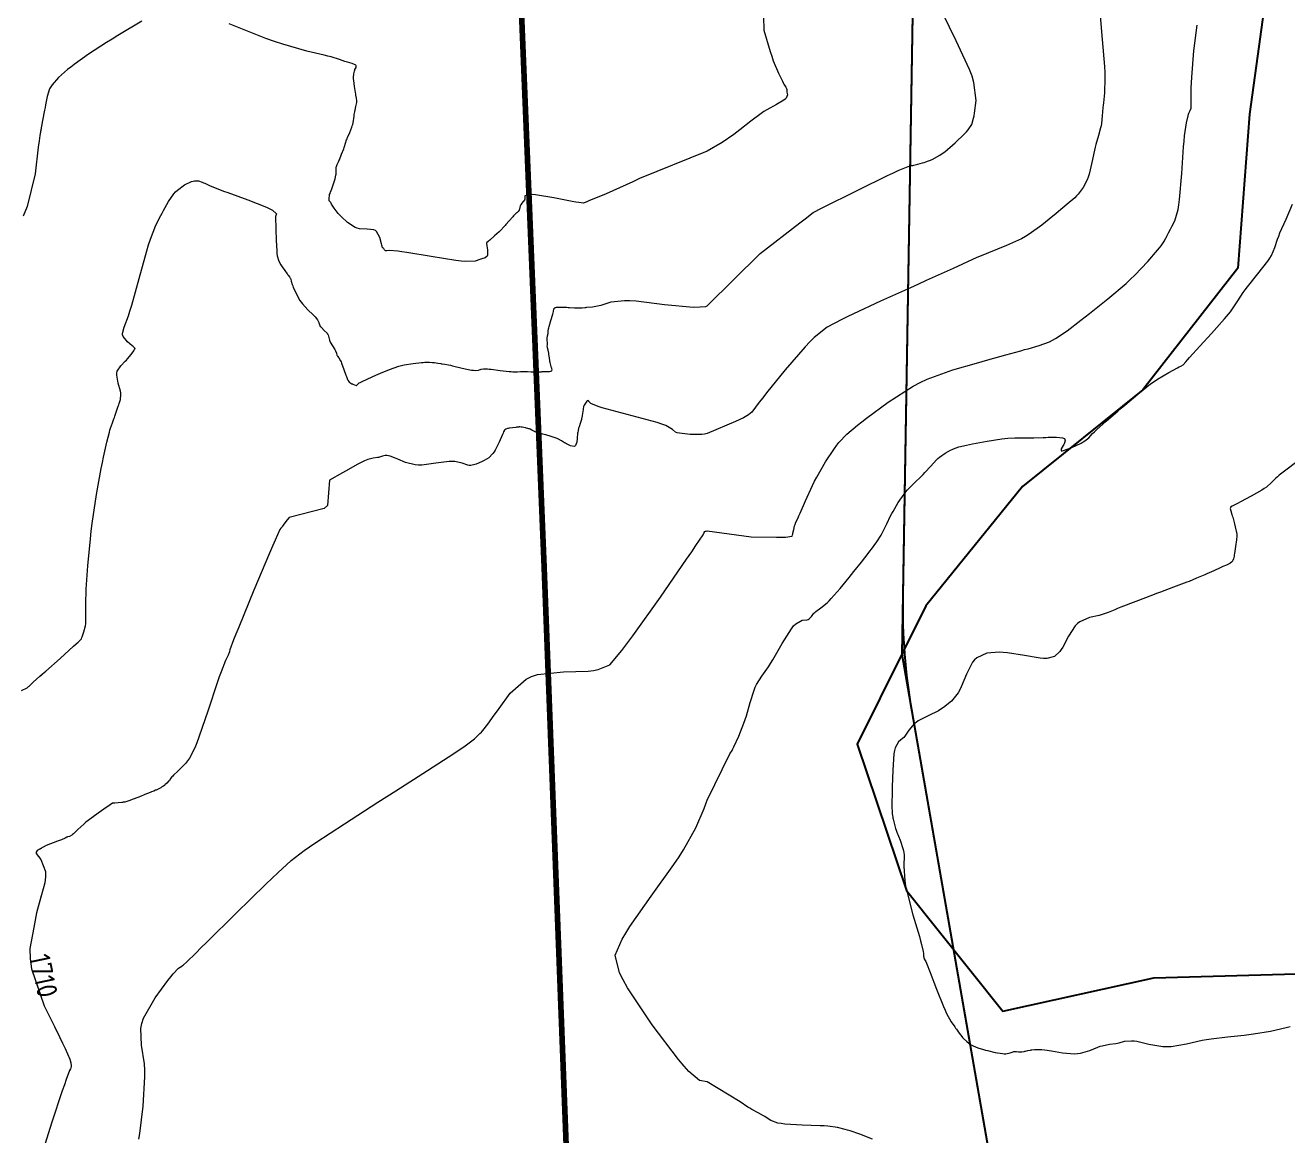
# Model space of a CAD drawing. Header units: millimetres. Extents: x 837477 to 838477, y 1189014 to 1191014.
# Drawn here: x 837872 to 838109, y 1190546.6 to 1190755.2 of the extents above; entities that cross this region are included whole.
import ezdxf

# ---------------------------------------------------------------- set-up
doc = ezdxf.new("R2010")
doc.units = ezdxf.units.MM
doc.header["$LTSCALE"] = 0.3
doc.layers.add('CORREDORVIA', color=94, linetype='Continuous', lineweight=80)
doc.layers.add('COTAS 10', color=252, linetype='Continuous', lineweight=9)
doc.layers.add('LINEA_DE_CEROS', color=61, linetype='Continuous')
doc.layers.add('VIA_Curvas', color=7, linetype='Continuous')
doc.styles.get("Standard").update_dxf_attribs({"font": 'isocp2.shx', "bigfont": '@extfont2.shx'})

msp = doc.modelspace()

# ---------------------------------------------------------------- linework, layer by layer
at = {"layer": 'CORREDORVIA'}
msp.add_lwpolyline([(838157.033, 1190996.193), (838237.174, 1190821.339), (838237.001, 1190602.875), (838240.031, 1190437.198), (838223.537, 1190366.272), (838184.199, 1189898.277), (837734.304, 1190149.151), (837849.078, 1189569.699), (837751.159, 1189231.384), (837593.191, 1189234.399), (837695.481, 1189679.225), (837660.573, 1189835.358), (837597.737, 1190012.464), (837490.666, 1190492.599), (837964.301, 1190234.408), (838010.155, 1190346.41), (837974.613, 1190516.877), (837969.419, 1190653.334), (837963.574, 1190795.982), (837910.676, 1191000.965)], close=True, dxfattribs=at)
at = {"layer": 'COTAS 10'}
for points in [[(838010.521, 1190759.315), (838010.678, 1190754.261), (838011.843, 1190750.293), (838012.141, 1190749.38), (838012.428, 1190748.548), (838013.378, 1190746.215), (838014.124, 1190744.706), (838014.283, 1190744.394), (838014.422, 1190744.128), (838014.753, 1190743.548), (838014.904, 1190743.301), (838014.929, 1190743.244), (838014.948, 1190743.192), (838014.955, 1190743.047), (838014.952, 1190742.842), (838014.963, 1190742.752), (838014.981, 1190742.647), (838015.089, 1190742.151), (838014.857, 1190741.511), (838014.66, 1190741.316), (838014.405, 1190741.112), (838013.001, 1190740.313), (838011.182, 1190739.313), (838010.664, 1190738.984), (838010.14, 1190738.631), (838008.197, 1190737.166), (838006.168, 1190735.575), (838005.59, 1190735.142), (838005.005, 1190734.712), (838002.833, 1190733.191), (838000, 1190731.559), (837987.312, 1190726.438), (837986.022, 1190725.798), (837984.81, 1190725.212), (837981.066, 1190723.559), (837978.437, 1190722.502), (837977.928, 1190722.292), (837977.512, 1190722.119), (837976.8, 1190721.792), (837975.888, 1190721.886), (837975.346, 1190721.978), (837974.68, 1190722.098), (837971.229, 1190722.771), (837967.797, 1190723.356), (837967.142, 1190723.421), (837966.616, 1190723.444), (837965.781, 1190723.176), (837965.767, 1190722.718), (837965.757, 1190722.62), (837965.745, 1190722.536), (837965.681, 1190722.338), (837965.561, 1190722.188), (837965.514, 1190722.133), (837965.461, 1190722.073), (837965.219, 1190721.808), (837964.987, 1190721.496), (837964.94, 1190721.407), (837964.901, 1190721.315), (837964.823, 1190720.972), (837964.759, 1190720.646), (837964.729, 1190720.565), (837964.693, 1190720.488), (837964.517, 1190720.246), (837964.314, 1190720.047), (837964.262, 1190719.997), (837964.211, 1190719.949), (837964.041, 1190719.796), (837963.759, 1190719.512), (837963.637, 1190719.381), (837963.497, 1190719.228), (837962.835, 1190718.489), (837962.183, 1190717.756), (837962.048, 1190717.607), (837961.934, 1190717.481), (837961.689, 1190717.221), (837961.594, 1190717.118), (837961.574, 1190717.091), (837961.557, 1190717.065), (837961.52, 1190716.976), (837961.288, 1190716.717), (837961.148, 1190716.584), (837960.976, 1190716.423), (837960.083, 1190715.621), (837959.187, 1190714.835), (837959.013, 1190714.685), (837958.872, 1190714.564), (837958.63, 1190714.37), (837958.602, 1190714.358), (837958.595, 1190714.352), (837958.588, 1190714.344), (837958.567, 1190714.304), (837958.584, 1190714.074), (837958.601, 1190713.945), (837958.624, 1190713.789), (837958.75, 1190712.992), (837958.781, 1190712.172), (837958.744, 1190712.002), (837958.686, 1190711.856), (837958.313, 1190711.533), (837957.723, 1190711.337), (837957.529, 1190711.272), (837957.323, 1190711.201), (837956.466, 1190710.904), (837954.624, 1190710.833), (837953.795, 1190710.905), (837952.829, 1190711.017), (837948.189, 1190711.753), (837943.615, 1190712.532), (837942.689, 1190712.671), (837941.912, 1190712.778), (837940.338, 1190712.886), (837939.828, 1190712.839), (837939.722, 1190712.847), (837939.63, 1190712.864), (837939.426, 1190713.003), (837939.328, 1190713.171), (837939.304, 1190713.206), (837939.282, 1190713.237), (837939.211, 1190713.308), (837939.151, 1190713.348), (837939.119, 1190713.37), (837939.064, 1190713.41), (837938.949, 1190713.728), (837938.895, 1190713.914), (837938.832, 1190714.142), (837938.527, 1190715.323), (837937.942, 1190716.454), (837937.703, 1190716.652), (837937.431, 1190716.799), (837936.167, 1190716.911), (837934.702, 1190716.969), (837934.302, 1190717.082), (837933.905, 1190717.236), (837932.491, 1190718.144), (837931.254, 1190719.278), (837930.967, 1190719.575), (837930.705, 1190719.866), (837929.96, 1190720.855), (837929.481, 1190721.62), (837929.386, 1190721.768), (837929.307, 1190721.889), (837929.157, 1190722.099), (837929.113, 1190722.132), (837929.101, 1190722.143), (837929.088, 1190722.153), (837929.045, 1190722.197), (837929.018, 1190722.318), (837929.016, 1190722.379), (837929.017, 1190722.45), (837929.039, 1190722.805), (837929.075, 1190723.161), (837929.083, 1190723.233), (837929.091, 1190723.295), (837929.116, 1190723.421), (837929.186, 1190723.612), (837929.224, 1190723.714), (837929.269, 1190723.838), (837929.495, 1190724.461), (837929.759, 1190725.217), (837929.828, 1190725.425), (837929.895, 1190725.631), (837930.12, 1190726.37), (837930.284, 1190727.06), (837930.312, 1190727.235), (837930.333, 1190727.403), (837930.346, 1190727.956), (837930.351, 1190728.43), (837930.367, 1190728.55), (837930.39, 1190728.664), (837930.525, 1190729.034), (837930.759, 1190729.534), (837930.844, 1190729.73), (837930.938, 1190729.952), (837931.349, 1190730.961), (837931.749, 1190731.998), (837931.836, 1190732.236), (837931.912, 1190732.454), (837932.102, 1190733.067), (837932.295, 1190733.666), (837932.374, 1190733.875), (837932.463, 1190734.103), (837932.876, 1190735.085), (837933.281, 1190736.084), (837933.365, 1190736.323), (837933.437, 1190736.546), (837933.598, 1190737.219), (837933.67, 1190737.751), (837933.687, 1190737.886), (837933.702, 1190738.015), (837933.746, 1190738.439), (837933.814, 1190738.909), (837933.845, 1190739.068), (837933.881, 1190739.239), (837934.052, 1190739.962), (837934.197, 1190740.687), (837934.216, 1190740.86), (837934.225, 1190741.02), (837934.182, 1190741.498), (837934.057, 1190742.076), (837934.015, 1190742.299), (837933.969, 1190742.55), (837933.778, 1190743.683), (837933.629, 1190744.849), (837933.611, 1190745.12), (837933.602, 1190745.368), (837933.65, 1190746.079), (837933.783, 1190746.604), (837933.826, 1190746.735), (837933.873, 1190746.861), (837934.066, 1190747.264), (837934.082, 1190747.598), (837934.017, 1190747.68), (837933.921, 1190747.758), (837933.325, 1190748.001), (837932.484, 1190748.248), (837932.234, 1190748.329), (837931.977, 1190748.415), (837930.986, 1190748.769), (837929.41, 1190749.245), (837928.784, 1190749.409), (837928.075, 1190749.586), (837924.83, 1190750.338), (837920.294, 1190751.633), (837918.772, 1190752.152), (837917.135, 1190752.741), (837910.259, 1190755.447)], [(837871.242, 1190630.286), (837872.286, 1190630.749), (837872.554, 1190630.988), (837872.672, 1190631.096), (837872.808, 1190631.221), (837873.457, 1190631.821), (837874.697, 1190632.944), (837875.206, 1190633.398), (837875.787, 1190633.915), (837878.484, 1190636.301), (837881.027, 1190638.565), (837881.511, 1190639.004), (837881.9, 1190639.363), (837882.507, 1190639.982), (837882.57, 1190640.235), (837882.615, 1190640.361), (837882.672, 1190640.513), (837882.978, 1190641.267), (837883.268, 1190642.379), (837883.315, 1190642.756), (837883.348, 1190643.164), (837883.348, 1190644.885), (837883.345, 1190647.399), (837883.376, 1190648.305), (837883.421, 1190649.303), (837883.7, 1190653.667), (837884.179, 1190658.742), (837884.351, 1190660.188), (837884.54, 1190661.652), (837885.361, 1190667.085), (837886.218, 1190671.967), (837886.428, 1190673.082), (837886.627, 1190674.096), (837887.25, 1190676.902), (837887.746, 1190678.762), (837887.865, 1190679.178), (837887.976, 1190679.552), (837888.312, 1190680.543), (837888.607, 1190681.31), (837888.692, 1190681.542), (837888.779, 1190681.783), (837889.104, 1190682.723), (837889.419, 1190683.666), (837889.499, 1190683.908), (837889.576, 1190684.142), (837889.828, 1190684.918), (837889.906, 1190685.829), (837889.872, 1190686.148), (837889.815, 1190686.495), (837889.408, 1190687.989), (837889.139, 1190689.51), (837889.167, 1190689.874), (837889.24, 1190690.215), (837889.877, 1190691.239), (837890.744, 1190692.093), (837890.961, 1190692.326), (837891.169, 1190692.558), (837891.84, 1190693.382), (837892.327, 1190694.05), (837892.419, 1190694.183), (837892.493, 1190694.294), (837892.604, 1190694.508), (837892.371, 1190694.743), (837892.228, 1190694.867), (837892.051, 1190695.016), (837891.127, 1190695.768), (837890.333, 1190696.741), (837890.238, 1190697.03), (837890.196, 1190697.327), (837890.497, 1190698.47), (837891.327, 1190700.608), (837891.62, 1190701.532), (837891.94, 1190702.6), (837893.322, 1190707.657), (837894.759, 1190712.838), (837895.113, 1190713.985), (837895.448, 1190715.007), (837896.502, 1190717.657), (837897.428, 1190719.452), (837897.683, 1190719.935), (837897.936, 1190720.412), (837898.846, 1190722.082), (837899.859, 1190723.554), (837900.178, 1190723.906), (837900.514, 1190724.233), (837901.868, 1190725.211), (837903.162, 1190725.829), (837903.46, 1190725.929), (837903.733, 1190725.998), (837904.501, 1190725.989), (837905.201, 1190725.72), (837905.43, 1190725.624), (837905.675, 1190725.519), (837906.688, 1190725.062), (837908.445, 1190724.34), (837909.159, 1190724.067), (837909.971, 1190723.763), (837913.726, 1190722.403), (837917.228, 1190721.047), (837917.881, 1190720.746), (837918.396, 1190720.477), (837919.111, 1190719.775), (837918.974, 1190719.281), (837918.952, 1190719.144), (837918.936, 1190719.006), (837918.935, 1190718.509), (837918.98, 1190717.64), (837918.993, 1190717.268), (837919.007, 1190716.84), (837919.057, 1190714.818), (837919.169, 1190712.76), (837919.221, 1190712.308), (837919.282, 1190711.907), (837919.579, 1190710.885), (837919.964, 1190710.195), (837920.082, 1190710.003), (837920.203, 1190709.811), (837920.681, 1190709.115), (837921.125, 1190708.514), (837921.226, 1190708.381), (837921.317, 1190708.263), (837921.564, 1190707.96), (837921.727, 1190707.707), (837921.764, 1190707.621), (837921.799, 1190707.527), (837921.895, 1190707.132), (837922.08, 1190706.511), (837922.17, 1190706.275), (837922.277, 1190706.012), (837922.801, 1190704.833), (837923.532, 1190703.534), (837923.768, 1190703.196), (837924.019, 1190702.867), (837925.049, 1190701.754), (837926.003, 1190700.827), (837926.206, 1190700.615), (837926.383, 1190700.422), (837926.804, 1190699.886), (837927.013, 1190699.499), (837927.058, 1190699.401), (837927.096, 1190699.305), (837927.185, 1190698.991), (837927.355, 1190698.647), (837927.445, 1190698.532), (837927.553, 1190698.409), (837928.098, 1190697.897), (837928.637, 1190697.349), (837928.741, 1190697.205), (837928.826, 1190697.063), (837928.971, 1190696.576), (837929.085, 1190696.05), (837929.151, 1190695.885), (837929.231, 1190695.71), (837929.642, 1190695.007), (837930.063, 1190694.328), (837930.149, 1190694.169), (837930.222, 1190694.022), (837930.377, 1190693.595), (837930.489, 1190693.253), (837930.535, 1190693.159), (837930.587, 1190693.066), (837930.831, 1190692.733), (837931.152, 1190692.2), (837931.253, 1190691.981), (837931.359, 1190691.732), (837931.788, 1190690.571), (837932.173, 1190689.452), (837932.253, 1190689.228), (837932.321, 1190689.042), (837932.467, 1190688.679), (837932.542, 1190688.554), (837932.565, 1190688.518), (837932.588, 1190688.481), (837932.679, 1190688.34), (837932.798, 1190688.199), (837932.839, 1190688.162), (837932.882, 1190688.126), (837933.069, 1190688.003), (837933.307, 1190687.878), (837933.383, 1190687.841), (837933.465, 1190687.803), (837933.796, 1190687.656), (837934.097, 1190687.572), (837934.16, 1190687.573), (837934.213, 1190687.586), (837934.329, 1190687.72), (837934.662, 1190688.012), (837934.851, 1190688.123), (837935.083, 1190688.249), (837936.272, 1190688.812), (837937.792, 1190689.474), (837938.232, 1190689.661), (837938.681, 1190689.85), (837940.37, 1190690.545), (837942.113, 1190691.152), (837942.595, 1190691.284), (837943.077, 1190691.402), (837944.815, 1190691.697), (837946.335, 1190691.851), (837946.679, 1190691.88), (837946.989, 1190691.901), (837947.834, 1190691.928), (837948.458, 1190691.893), (837948.63, 1190691.876), (837948.802, 1190691.856), (837949.418, 1190691.759), (837949.991, 1190691.655), (837950.135, 1190691.631), (837950.272, 1190691.608), (837950.718, 1190691.543), (837951.463, 1190691.401), (837951.79, 1190691.33), (837952.17, 1190691.245), (837953.976, 1190690.827), (837955.754, 1190690.452), (837956.116, 1190690.395), (837956.421, 1190690.359), (837957.049, 1190690.397), (837957.352, 1190690.544), (837957.452, 1190690.576), (837957.559, 1190690.605), (837958.003, 1190690.676), (837958.776, 1190690.659), (837959.091, 1190690.632), (837959.45, 1190690.596), (837961.11, 1190690.383), (837962.799, 1190690.174), (837963.176, 1190690.141), (837963.513, 1190690.117), (837964.403, 1190690.117), (837964.945, 1190690.171), (837965.063, 1190690.181), (837965.167, 1190690.189), (837965.426, 1190690.198), (837965.662, 1190690.192), (837965.788, 1190690.188), (837966.036, 1190690.176), (837966.151, 1190690.17), (837966.286, 1190690.163), (837966.941, 1190690.124), (837967.637, 1190690.093), (837967.797, 1190690.09), (837967.943, 1190690.089), (837968.353, 1190690.107), (837968.741, 1190690.134), (837968.872, 1190690.139), (837969.014, 1190690.143), (837969.616, 1190690.148), (837970.184, 1190690.155), (837970.306, 1190690.161), (837970.412, 1190690.168), (837970.666, 1190690.206), (837970.79, 1190690.275), (837970.815, 1190690.302), (837970.835, 1190690.332), (837970.874, 1190690.466), (837970.847, 1190690.693), (837970.827, 1190690.782), (837970.801, 1190690.882), (837970.66, 1190691.335), (837970.508, 1190691.875), (837970.474, 1190692.029), (837970.445, 1190692.185), (837970.37, 1190692.767), (837970.302, 1190693.343), (837970.277, 1190693.496), (837970.249, 1190693.646), (837970.123, 1190694.163), (837970.015, 1190694.628), (837969.999, 1190694.745), (837969.988, 1190694.856), (837969.995, 1190695.218), (837970.022, 1190695.53), (837970.023, 1190695.61), (837970.021, 1190695.688), (837969.99, 1190695.947), (837969.97, 1190696.241), (837969.975, 1190696.34), (837969.984, 1190696.448), (837970.053, 1190696.901), (837970.127, 1190697.339), (837970.139, 1190697.437), (837970.148, 1190697.525), (837970.149, 1190697.758), (837970.215, 1190698.167), (837970.265, 1190698.366), (837970.328, 1190698.602), (837970.671, 1190699.762), (837971.02, 1190700.949), (837971.087, 1190701.201), (837971.141, 1190701.42), (837971.232, 1190701.936), (837971.446, 1190702.17), (837971.579, 1190702.212), (837971.743, 1190702.243), (837972.599, 1190702.273), (837973.625, 1190702.233), (837973.896, 1190702.22), (837974.161, 1190702.207), (837975.072, 1190702.155), (837975.829, 1190702.117), (837975.997, 1190702.113), (837976.148, 1190702.112), (837976.544, 1190702.13), (837977.007, 1190702.183), (837977.199, 1190702.204), (837977.42, 1190702.227), (837978.451, 1190702.334), (837979.734, 1190702.55), (837980.113, 1190702.642), (837980.504, 1190702.749), (837982.003, 1190703.249), (837984.491, 1190703.534), (837985.505, 1190703.503), (837986.659, 1190703.426), (837992.003, 1190702.752), (837997.453, 1190702.26), (837998.674, 1190702.297), (837999.77, 1190702.409), (838000, 1190702.49), (838009.951, 1190712.336), (838017.423, 1190718.091), (838018.389, 1190718.835), (838019.937, 1190720.029), (838019.961, 1190720.048), (838019.967, 1190720.052), (838019.972, 1190720.056), (838019.986, 1190720.064), (838019.997, 1190720.07), (838020.002, 1190720.075), (838020.012, 1190720.084), (838020.025, 1190720.097), (838020.028, 1190720.099), (838020.042, 1190720.108), (838021.34, 1190720.754), (838028.454, 1190724.291), (838033.876, 1190726.951), (838034.97, 1190727.473), (838035.887, 1190727.902), (838037.73, 1190728.676), (838038.436, 1190728.844), (838038.637, 1190728.891), (838038.841, 1190728.939), (838039.595, 1190729.112), (838040.471, 1190729.353), (838040.75, 1190729.443), (838041.046, 1190729.544), (838042.248, 1190729.991), (838043.709, 1190730.779), (838044.167, 1190731.094), (838044.649, 1190731.451), (838046.583, 1190733.09), (838048.331, 1190734.783), (838048.695, 1190735.174), (838049.007, 1190735.532), (838049.701, 1190736.545), (838050.04, 1190737.721), (838050.128, 1190738.182), (838050.213, 1190738.702), (838050.503, 1190741.068), (838050.099, 1190744.462), (838049.748, 1190745.629), (838049.293, 1190746.895), (838046.783, 1190752.29), (838044.255, 1190757.389)], [(838073.746, 1190757.709), (838074.187, 1190752.532), (838074.61, 1190747.441), (838074.669, 1190746.298), (838074.703, 1190745.272), (838074.618, 1190742.532), (838074.404, 1190740.655), (838074.357, 1190740.173), (838074.315, 1190739.707), (838074.208, 1190738.159), (838074.051, 1190736.717), (838073.978, 1190736.318), (838073.892, 1190735.919), (838073.475, 1190734.479), (838072.981, 1190732.832), (838072.847, 1190732.303), (838072.715, 1190731.743), (838072.246, 1190729.453), (838071.717, 1190727.207), (838071.546, 1190726.674), (838071.365, 1190726.179), (838070.622, 1190724.711), (838069.671, 1190723.489), (838069.358, 1190723.15), (838069.024, 1190722.81), (838067.64, 1190721.578), (838065.978, 1190720.224), (838065.469, 1190719.807), (838064.939, 1190719.372), (838062.847, 1190717.649), (838060.47, 1190715.945), (838059.759, 1190715.521), (838059.026, 1190715.118), (838056.19, 1190713.839), (838052.841, 1190712.485), (838051.784, 1190712.036), (838050.672, 1190711.554), (838046.19, 1190709.546), (838041.149, 1190707.248), (838039.685, 1190706.583), (838038.191, 1190705.905), (838032.55, 1190703.357), (838027.467, 1190701.014), (838026.326, 1190700.467), (838025.299, 1190699.964), (838022.55, 1190698.512), (838020.127, 1190696.572), (838019.306, 1190695.76), (838018.419, 1190694.83), (838014.673, 1190690.483), (838011.169, 1190686.148), (838010.434, 1190685.227), (838009.802, 1190684.426), (838008.371, 1190682.54), (838007.766, 1190682.021), (838006.84, 1190681.442), (838005.334, 1190680.805), (838000, 1190678.518), (837999.983, 1190678.511), (837999.522, 1190678.419), (837999.017, 1190678.354), (837996.817, 1190678.344), (837994.788, 1190678.588), (837994.39, 1190678.683), (837994.063, 1190678.79), (837993.473, 1190679.277), (837992.238, 1190680.019), (837991.504, 1190680.286), (837990.601, 1190680.581), (837985.921, 1190681.868), (837981.206, 1190683.112), (837980.279, 1190683.379), (837979.517, 1190683.612), (837978.135, 1190684.174), (837977.869, 1190684.464), (837977.811, 1190684.525), (837977.759, 1190684.578), (837977.63, 1190684.702), (837977.504, 1190684.675), (837977.454, 1190684.634), (837977.399, 1190684.578), (837977.146, 1190684.252), (837976.899, 1190683.819), (837976.847, 1190683.695), (837976.802, 1190683.569), (837976.699, 1190683.101), (837976.638, 1190682.615), (837976.6, 1190682.341), (837976.525, 1190681.836), (837976.417, 1190681.303), (837976.378, 1190681.147), (837976.334, 1190680.987), (837976.139, 1190680.381), (837975.946, 1190679.8), (837975.903, 1190679.656), (837975.864, 1190679.52), (837975.762, 1190679.092), (837975.701, 1190678.738), (837975.688, 1190678.649), (837975.678, 1190678.564), (837975.654, 1190678.288), (837975.626, 1190677.919), (837975.612, 1190677.774), (837975.595, 1190677.611), (837975.514, 1190676.87), (837975.275, 1190676.249), (837975.16, 1190676.162), (837975.022, 1190676.111), (837974.346, 1190676.235), (837973.594, 1190676.595), (837973.408, 1190676.693), (837973.233, 1190676.791), (837972.68, 1190677.14), (837972.077, 1190677.48), (837971.87, 1190677.572), (837971.646, 1190677.663), (837970.69, 1190677.983), (837969.683, 1190678.276), (837969.426, 1190678.349), (837969.178, 1190678.419), (837968.364, 1190678.644), (837967.714, 1190678.845), (837967.57, 1190678.9), (837967.443, 1190678.954), (837967.113, 1190679.147), (837966.788, 1190679.329), (837966.663, 1190679.376), (837966.524, 1190679.422), (837965.893, 1190679.575), (837965.283, 1190679.691), (837965.157, 1190679.713), (837965.048, 1190679.73), (837964.809, 1190679.755), (837964.705, 1190679.75), (837964.682, 1190679.748), (837964.661, 1190679.745), (837964.606, 1190679.734), (837964.567, 1190679.724), (837964.555, 1190679.723), (837964.544, 1190679.721), (837964.503, 1190679.719), (837964.319, 1190679.703), (837964.218, 1190679.693), (837964.095, 1190679.68), (837963.471, 1190679.614), (837962.811, 1190679.523), (837962.665, 1190679.495), (837962.536, 1190679.465), (837962.206, 1190679.345), (837962.027, 1190679.241), (837961.994, 1190679.22), (837961.967, 1190679.203), (837961.928, 1190679.174), (837961.785, 1190678.825), (837961.692, 1190678.607), (837961.577, 1190678.336), (837960.968, 1190676.92), (837960.203, 1190675.398), (837959.989, 1190675.06), (837959.774, 1190674.76), (837958.989, 1190673.977), (837958.149, 1190673.457), (837957.9, 1190673.321), (837957.643, 1190673.19), (837956.655, 1190672.745), (837955.621, 1190672.519), (837955.335, 1190672.525), (837955.049, 1190672.56), (837954.017, 1190672.934), (837952.626, 1190673.278), (837952.113, 1190673.295), (837951.544, 1190673.276), (837949.031, 1190672.925), (837946.409, 1190672.602), (837945.771, 1190672.603), (837945.173, 1190672.642), (837943.331, 1190673.107), (837941.927, 1190673.723), (837941.605, 1190673.857), (837941.311, 1190673.975), (837940.489, 1190674.27), (837939.88, 1190674.386), (837939.72, 1190674.39), (837939.564, 1190674.384), (837939.033, 1190674.261), (837938.456, 1190674.08), (837938.271, 1190674.036), (837938.074, 1190673.996), (837937.272, 1190673.874), (837936.286, 1190673.635), (837935.974, 1190673.521), (837935.644, 1190673.385), (837934.311, 1190672.724), (837932.635, 1190671.783), (837932.089, 1190671.472), (837931.508, 1190671.139), (837929.113, 1190669.754), (837928.692, 1190664.985), (837928.054, 1190664.428), (837921.484, 1190662.745), (837921.154, 1190662.343), (837920.882, 1190662.006), (837920.378, 1190661.322), (837920.263, 1190661.106), (837920.237, 1190661.063), (837920.213, 1190661.028), (837920.147, 1190660.963), (837920.057, 1190660.877), (837920.017, 1190660.829), (837919.972, 1190660.77), (837919.758, 1190660.47), (837918.86, 1190658.502), (837918.383, 1190657.392), (837917.808, 1190656.036), (837914.907, 1190649.097), (837912.052, 1190642.181), (837911.505, 1190640.84), (837911.063, 1190639.748), (837910.35, 1190637.875), (837910.33, 1190637.667), (837910.326, 1190637.624), (837910.322, 1190637.587), (837910.316, 1190637.505), (837910.202, 1190637.236), (837910.13, 1190637.081), (837910.041, 1190636.892), (837909.575, 1190635.916), (837908.721, 1190633.752), (837908.386, 1190632.813), (837908.01, 1190631.727), (837906.297, 1190626.578), (837904.556, 1190621.474), (837904.16, 1190620.416), (837903.803, 1190619.511), (837902.827, 1190617.529), (837902.045, 1190616.565), (837901.81, 1190616.303), (837901.567, 1190616.044), (837900.621, 1190615.125), (837899.801, 1190614.357), (837899.637, 1190614.193), (837899.5, 1190614.049), (837899.233, 1190613.704), (837899.075, 1190613.452), (837899.007, 1190613.367), (837898.928, 1190613.276), (837898.556, 1190612.889), (837898.168, 1190612.523), (837898.079, 1190612.445), (837897.999, 1190612.377), (837897.775, 1190612.212), (837897.559, 1190612.091), (837897.483, 1190612.049), (837897.4, 1190612.004), (837897.042, 1190611.813), (837896.648, 1190611.616), (837896.542, 1190611.567), (837896.438, 1190611.521), (837896.073, 1190611.375), (837895.676, 1190611.227), (837895.551, 1190611.179), (837895.42, 1190611.128), (837894.893, 1190610.92), (837894.384, 1190610.714), (837894.265, 1190610.665), (837894.155, 1190610.619), (837893.837, 1190610.481), (837893.435, 1190610.313), (837893.272, 1190610.247), (837893.088, 1190610.174), (837892.236, 1190609.84), (837891.391, 1190609.523), (837891.21, 1190609.46), (837891.053, 1190609.407), (837890.679, 1190609.304), (837890.348, 1190609.263), (837890.218, 1190609.25), (837890.071, 1190609.235), (837889.402, 1190609.174), (837888.776, 1190609.12), (837888.657, 1190609.11), (837888.56, 1190609.102), (837888.403, 1190609.088), (837888.388, 1190609.088), (837888.383, 1190609.087), (837888.357, 1190609.086), (837887.922, 1190608.798), (837887.658, 1190608.617), (837887.332, 1190608.392), (837885.64, 1190607.212), (837883.777, 1190605.847), (837883.344, 1190605.505), (837882.946, 1190605.178), (837881.811, 1190604.13), (837881.02, 1190603.358), (837880.84, 1190603.205), (837880.677, 1190603.079), (837880.231, 1190602.847), (837879.909, 1190602.767), (837879.825, 1190602.736), (837879.743, 1190602.703), (837879.463, 1190602.552), (837878.754, 1190602.235), (837878.402, 1190602.096), (837877.982, 1190601.934), (837875.9, 1190601.166), (837874.206, 1190600.205)], [(837893.831, 1190755.979), (837889.359, 1190753.287), (837888.247, 1190752.598), (837887.19, 1190751.933), (837883.831, 1190749.738), (837881.139, 1190747.832), (837880.503, 1190747.351), (837879.914, 1190746.889), (837878.182, 1190745.387), (837876.989, 1190744.006), (837876.74, 1190743.62), (837876.527, 1190743.232), (837876.051, 1190741.818), (837875.769, 1190740.26), (837875.677, 1190739.782), (837875.579, 1190739.282), (837875.178, 1190737.309), (837874.699, 1190734.493)], [(837893.262, 1190545.972), (837893.456, 1190547.071), (837894.112, 1190552.227), (837894.438, 1190557.686), (837894.424, 1190558.976), (837894.365, 1190560.169), (837893.775, 1190563.677), (837893.628, 1190566.783), (837893.848, 1190567.724), (837894.181, 1190568.7), (837896.323, 1190572.513), (837898.753, 1190575.827), (837899.267, 1190576.488), (837899.712, 1190577.037), (837900.745, 1190578.092), (837901.331, 1190578.47), (837901.495, 1190578.592), (837901.659, 1190578.722), (837902.256, 1190579.255), (837904.04, 1190581.005), (837904.953, 1190581.902), (837906.047, 1190582.978), (837911.511, 1190588.354), (837917.148, 1190593.869), (837918.351, 1190595.032), (837919.398, 1190596.037), (837921.891, 1190598.354), (837924.325, 1190600.194), (837925.336, 1190600.897), (837926.494, 1190601.685), (837931.891, 1190605.235), (837938.147, 1190609.262), (837939.845, 1190610.352), (837941.53, 1190611.431), (837947.491, 1190615.235), (837952.414, 1190618.415), (837953.444, 1190619.101), (837954.329, 1190619.703), (837956.32, 1190621.17), (837957.343, 1190622.155), (837957.617, 1190622.452), (837957.887, 1190622.76), (837958.83, 1190623.957), (837960.03, 1190625.618), (837960.463, 1190626.217), (837960.94, 1190626.877), (837963.024, 1190629.763), (837965.998, 1190632.374), (837967.036, 1190632.861), (837968.167, 1190633.245), (837973.024, 1190633.777), (837977.68, 1190633.894), (837978.684, 1190634.017), (837979.564, 1190634.178), (837981.713, 1190635.088), (837983.986, 1190637.743), (837984.945, 1190639.006), (837986.047, 1190640.498), (837991.215, 1190647.789), (837996.157, 1190654.93), (837997.115, 1190656.325), (837997.896, 1190657.469), (837999.234, 1190659.502), (837999.396, 1190659.831), (837999.434, 1190659.901), (837999.469, 1190659.961), (837999.573, 1190660.1), (837999.667, 1190660.162), (837999.695, 1190660.173), (837999.725, 1190660.181), (837999.842, 1190660.19), (837999.993, 1190660.221), (838000, 1190660.224), (838008.268, 1190659.132), (838013.047, 1190659.07), (838013.967, 1190659.074), (838014.713, 1190659.088), (838015.95, 1190659.216), (838016.057, 1190659.523), (838016.09, 1190659.65), (838016.124, 1190659.794), (838016.26, 1190660.467), (838016.413, 1190661.162), (838016.458, 1190661.32), (838016.504, 1190661.464), (838016.682, 1190661.862), (838017.067, 1190662.666), (838017.244, 1190663.066), (838017.452, 1190663.543), (838018.459, 1190665.906), (838019.77, 1190668.767), (838020.17, 1190669.558), (838020.586, 1190670.348), (838022.22, 1190673.196), (838023.891, 1190675.726), (838024.33, 1190676.316), (838024.758, 1190676.858), (838026.216, 1190678.413), (838028.254, 1190680.087), (838029.048, 1190680.702), (838029.941, 1190681.384), (838033.995, 1190684.395), (838038.714, 1190687.426), (838040.026, 1190688.12), (838041.341, 1190688.751), (838046.11, 1190690.505), (838050.554, 1190691.751), (838051.665, 1190692.062), (838052.723, 1190692.357), (838056.11, 1190693.302), (838058.919, 1190694.082), (838059.613, 1190694.274), (838060.271, 1190694.456), (838062.343, 1190695.026), (838064.266, 1190695.762), (838064.829, 1190696.049), (838065.407, 1190696.371), (838067.604, 1190697.834), (838070.168, 1190699.784), (838070.977, 1190700.414), (838071.828, 1190701.083), (838075.261, 1190703.822), (838078.671, 1190706.718), (838079.509, 1190707.485), (838080.301, 1190708.238), (838082.777, 1190710.833), (838084.578, 1190712.949), (838084.944, 1190713.4), (838085.252, 1190713.791), (838085.888, 1190714.717), (838086.161, 1190715.273), (838086.24, 1190715.431), (838086.322, 1190715.59), (838086.629, 1190716.183), (838087.011, 1190716.902), (838087.139, 1190717.142), (838087.277, 1190717.4), (838087.856, 1190718.477), (838088.441, 1190720.568), (838088.582, 1190721.465), (838088.715, 1190722.499), (838089.121, 1190727.381), (838089.467, 1190732.351), (838089.561, 1190733.441), (838089.655, 1190734.407), (838089.991, 1190736.859), (838090.304, 1190738.215), (838090.384, 1190738.489), (838090.461, 1190738.719), (838090.712, 1190739.184), (838090.88, 1190739.601), (838090.904, 1190739.801), (838090.919, 1190740.037), (838090.889, 1190741.196), (838090.91, 1190743.458), (838090.956, 1190744.39), (838091.02, 1190745.455), (838091.395, 1190750.404), (838092, 1190755.246)], [(837874.923, 1190735.813), (837874.699, 1190734.493), (837874.552, 1190733.463), (837874.399, 1190732.324), (837873.797, 1190727.309), (837872.294, 1190721.181), (837871.574, 1190719.342)], [(838031.043, 1190546.03), (838028.666, 1190546.915), (838026.851, 1190547.565), (838026.389, 1190547.712), (838025.945, 1190547.845), (838024.49, 1190548.204), (838022.657, 1190548.433), (838021.974, 1190548.484), (838021.216, 1190548.53), (838017.846, 1190548.647), (838014.588, 1190548.829), (838013.9, 1190548.915), (838013.306, 1190549.016), (838011.934, 1190549.509), (838011.104, 1190550.089), (838010.851, 1190550.244), (838010.589, 1190550.398), (838009.558, 1190550.935), (838008.379, 1190551.573), (838008.023, 1190551.79), (838007.654, 1190552.025), (838006.214, 1190553.02), (838000, 1190556.77), (837998.592, 1190557.048), (837996.557, 1190558.714), (837995.663, 1190559.727), (837994.627, 1190560.979), (837989.693, 1190567.491), (837985.058, 1190574.404), (837984.21, 1190575.908), (837983.551, 1190577.234), (837982.745, 1190580.543), (837984.042, 1190583.553), (837984.71, 1190584.691), (837985.511, 1190585.96), (837989.518, 1190591.644), (837993.769, 1190597.589), (837994.723, 1190599.024), (837995.581, 1190600.367), (837997.875, 1190604.453), (837999.44, 1190608.107), (837999.838, 1190609.179), (838000, 1190609.643), (838004.274, 1190618.343), (838004.681, 1190618.963), (838004.849, 1190619.29), (838005.043, 1190619.683), (838005.943, 1190621.663), (838006.917, 1190624.106), (838007.157, 1190624.79), (838007.384, 1190625.479), (838008.097, 1190627.996), (838008.812, 1190630.303), (838009.041, 1190630.858), (838009.284, 1190631.378), (838010.272, 1190632.954), (838011.511, 1190634.709), (838011.911, 1190635.341), (838012.336, 1190636.037), (838014.078, 1190639.078), (838015.818, 1190641.853), (838016.243, 1190642.381), (838016.642, 1190642.804), (838017.877, 1190643.463), (838018.796, 1190643.557), (838018.997, 1190643.625), (838019.175, 1190643.71), (838019.622, 1190644.167), (838020.063, 1190644.763), (838020.237, 1190644.935), (838020.433, 1190645.111), (838021.326, 1190645.773), (838022.514, 1190646.748), (838022.896, 1190647.122), (838023.3, 1190647.54), (838024.954, 1190649.425), (838026.671, 1190651.511), (838027.115, 1190652.057), (838027.547, 1190652.589), (838028.996, 1190654.393), (838030.261, 1190656.016), (838030.577, 1190656.432), (838030.878, 1190656.835), (838031.841, 1190658.173), (838032.661, 1190659.453), (838032.871, 1190659.819), (838033.075, 1190660.19), (838033.752, 1190661.574), (838034.462, 1190663.046), (838034.687, 1190663.472), (838034.923, 1190663.907), (838035.88, 1190665.547), (838036.979, 1190667.147), (838037.307, 1190667.557), (838037.643, 1190667.953), (838038.942, 1190669.264), (838040.241, 1190670.489), (838040.578, 1190670.831), (838040.906, 1190671.174), (838042.008, 1190672.422), (838043.048, 1190673.555), (838043.337, 1190673.826), (838043.627, 1190674.079), (838044.674, 1190674.835), (838045.713, 1190675.399), (838045.996, 1190675.53), (838046.278, 1190675.65), (838047.28, 1190675.995), (838048.698, 1190676.327), (838049.242, 1190676.439), (838049.851, 1190676.56), (838052.596, 1190677.072), (838055.322, 1190677.518), (838055.919, 1190677.598), (838056.447, 1190677.659), (838057.784, 1190677.72), (838058.868, 1190677.684), (838059.237, 1190677.683), (838059.636, 1190677.686), (838061.325, 1190677.73), (838063.127, 1190677.789), (838063.596, 1190677.801), (838064.054, 1190677.812), (838065.6, 1190677.837), (838066.746, 1190677.744), (838066.951, 1190677.681), (838067.107, 1190677.601), (838067.264, 1190677.176), (838067.042, 1190676.616), (838066.959, 1190676.451), (838066.866, 1190676.281), (838066.454, 1190675.632), (838066.478, 1190675.263), (838066.661, 1190675.27), (838066.92, 1190675.324), (838068.493, 1190675.914), (838070.237, 1190676.74), (838070.604, 1190676.943), (838070.921, 1190677.135), (838071.649, 1190677.737), (838072.392, 1190678.531), (838072.719, 1190678.845), (838073.098, 1190679.198), (838074.905, 1190680.814), (838077.125, 1190682.741), (838077.766, 1190683.293), (838078.417, 1190683.851), (838080.86, 1190685.93), (838083.285, 1190687.848), (838083.924, 1190688.304), (838084.549, 1190688.728), (838086.69, 1190689.991), (838088.352, 1190690.853), (838088.674, 1190691.024), (838088.937, 1190691.166), (838089.391, 1190691.433), (838089.913, 1190692.016), (838090.218, 1190692.357), (838090.594, 1190692.775), (838092.535, 1190694.931), (838094.701, 1190697.337), (838095.701, 1190698.447), (838097.147, 1190700.051), (838098.266, 1190701.388), (838098.543, 1190701.754), (838098.805, 1190702.119), (838099.631, 1190703.424), (838100.656, 1190704.989), (838101.044, 1190705.517), (838101.478, 1190706.087), (838103.418, 1190708.49), (838105.27, 1190710.881), (838105.647, 1190711.443), (838105.965, 1190711.963), (838106.626, 1190713.478), (838107.119, 1190715.045), (838107.331, 1190715.597), (838107.576, 1190716.2), (838108.736, 1190718.802), (838109.942, 1190721.594)], [(838110.458, 1190673.035), (838108.895, 1190671.841), (838107.432, 1190670.696), (838107.1, 1190670.414), (838106.801, 1190670.147), (838105.984, 1190669.309), (838105.024, 1190668.464), (838104.635, 1190668.192), (838104.191, 1190667.904), (838102.143, 1190666.728), (838100.136, 1190665.667), (838099.719, 1190665.451), (838099.362, 1190665.269), (838098.574, 1190664.893), (838098.294, 1190664.663), (838098.257, 1190664.573), (838098.238, 1190664.472), (838098.317, 1190664.01), (838098.541, 1190663.313), (838098.613, 1190663.062), (838098.69, 1190662.787), (838099.004, 1190661.587), (838099.283, 1190660.444), (838099.339, 1190660.205), (838099.384, 1190659.999), (838099.468, 1190659.537), (838099.445, 1190659.046), (838099.422, 1190658.822), (838099.393, 1190658.56), (838099.23, 1190657.295), (838099.042, 1190656.017), (838098.997, 1190655.747), (838098.955, 1190655.512), (838098.83, 1190654.967), (838098.711, 1190654.685), (838098.673, 1190654.616), (838098.633, 1190654.552), (838098.469, 1190654.356), (838098.221, 1190654.173), (838098.127, 1190654.117), (838098.022, 1190654.059), (838097.552, 1190653.831), (838096.854, 1190653.519), (838096.606, 1190653.407), (838096.334, 1190653.285), (838095.152, 1190652.754), (838093.843, 1190652.17), (838093.491, 1190652.014), (838093.143, 1190651.861), (838091.924, 1190651.33), (838090.535, 1190650.758), (838090.08, 1190650.58), (838089.595, 1190650.393), (838087.588, 1190649.644), (838085.161, 1190648.745), (838084.411, 1190648.463), (838083.627, 1190648.167), (838080.511, 1190646.98), (838077.686, 1190645.885), (838077.086, 1190645.648), (838076.564, 1190645.439), (838075.335, 1190644.921), (838074.362, 1190644.573), (838074.001, 1190644.472), (838073.601, 1190644.368), (838071.826, 1190643.972), (838069.98, 1190643.18), (838069.535, 1190642.826), (838069.118, 1190642.413), (838067.854, 1190640.436), (838066.795, 1190638.417), (838066.509, 1190637.978), (838066.226, 1190637.592), (838065.229, 1190636.629), (838063.767, 1190636.28), (838063.191, 1190636.28), (838062.54, 1190636.322), (838059.573, 1190636.822), (838056.39, 1190637.362), (838055.603, 1190637.428), (838054.858, 1190637.459), (838052.509, 1190637.27), (838050.66, 1190636.41), (838050.231, 1190636.017), (838049.837, 1190635.558), (838048.711, 1190633.339), (838047.732, 1190630.946), (838047.429, 1190630.376), (838047.114, 1190629.846), (838045.863, 1190628.268), (838044.377, 1190627.042), (838043.914, 1190626.735), (838043.428, 1190626.442), (838041.485, 1190625.498), (838039.657, 1190624.566), (838039.245, 1190624.281), (838038.872, 1190623.983), (838037.864, 1190622.806), (838037.118, 1190621.705), (838036.911, 1190621.454), (838036.704, 1190621.227), (838035.952, 1190620.602), (838035.326, 1190619.504), (838035.197, 1190618.979), (838035.088, 1190618.357), (838034.855, 1190615.313), (838034.767, 1190612.151), (838034.749, 1190611.455), (838034.734, 1190610.838), (838034.703, 1190609.257), (838034.705, 1190608.277), (838034.711, 1190608.038), (838034.719, 1190607.814), (838034.767, 1190607.119), (838034.856, 1190606.479), (838034.889, 1190606.288), (838034.927, 1190606.091), (838035.094, 1190605.331), (838035.392, 1190604.359), (838035.512, 1190604.028), (838035.648, 1190603.67), (838036.274, 1190602.156), (838036.826, 1190600.376), (838036.915, 1190599.85), (838036.977, 1190599.311), (838036.97, 1190597.245), (838037.114, 1190594.536), (838037.27, 1190593.591), (838037.478, 1190592.561), (838038.649, 1190588.136), (838039.86, 1190584.05), (838040.092, 1190583.234), (838040.28, 1190582.555), (838040.584, 1190581.24), (838040.601, 1190580.858), (838040.606, 1190580.767), (838040.612, 1190580.682), (838040.637, 1190580.428), (838040.66, 1190580.254), (838040.666, 1190580.219), (838040.67, 1190580.189), (838040.68, 1190580.131), (838040.7, 1190580.078), (838040.711, 1190580.052), (838040.724, 1190580.02), (838040.788, 1190579.866), (838040.877, 1190579.672), (838040.906, 1190579.617), (838040.937, 1190579.56), (838041.063, 1190579.349), (838041.456, 1190578.427), (838041.655, 1190577.923), (838041.892, 1190577.311), (838043.076, 1190574.201), (838044.373, 1190570.936), (838044.682, 1190570.226), (838044.969, 1190569.6), (838045.824, 1190568.04), (838046.487, 1190567.096), (838046.652, 1190566.859), (838046.81, 1190566.632), (838047.315, 1190565.9), (838047.813, 1190565.254), (838047.966, 1190565.082), (838048.126, 1190564.912), (838048.758, 1190564.321), (838049.489, 1190563.795), (838049.711, 1190563.666), (838049.942, 1190563.544), (838050.847, 1190563.164), (838051.929, 1190562.826), (838052.27, 1190562.731), (838052.631, 1190562.635), (838054.085, 1190562.285), (838055.476, 1190562.057), (838055.797, 1190562.038), (838056.089, 1190562.039), (838056.914, 1190562.205), (838057.49, 1190562.422), (838057.626, 1190562.455), (838057.752, 1190562.477), (838058.122, 1190562.458), (838058.457, 1190562.395), (838058.561, 1190562.388), (838058.67, 1190562.385), (838059.104, 1190562.414), (838059.564, 1190562.484), (838059.689, 1190562.508), (838059.813, 1190562.533), (838060.253, 1190562.637), (838060.703, 1190562.737), (838060.833, 1190562.759), (838060.966, 1190562.779), (838061.468, 1190562.83), (838062, 1190562.854), (838062.153, 1190562.856), (838062.307, 1190562.857), (838062.884, 1190562.846), (838063.833, 1190562.739), (838064.221, 1190562.68), (838064.665, 1190562.608), (838066.722, 1190562.241), (838068.979, 1190562.03), (838069.547, 1190562.057), (838070.092, 1190562.119), (838071.856, 1190562.652), (838073.397, 1190563.301), (838073.8, 1190563.437), (838074.193, 1190563.554), (838075.53, 1190563.821), (838076.743, 1190563.996), (838077.059, 1190564.055), (838077.366, 1190564.119), (838078.401, 1190564.391), (838079.694, 1190564.492), (838080.163, 1190564.449), (838080.681, 1190564.376), (838082.951, 1190563.852), (838085.604, 1190563.419), (838086.363, 1190563.402), (838087.132, 1190563.429), (838089.994, 1190563.9), (838092.962, 1190564.562), (838093.796, 1190564.71), (838094.637, 1190564.842), (838097.719, 1190565.194), (838100.856, 1190565.517), (838101.731, 1190565.631), (838102.608, 1190565.756), (838105.798, 1190566.296), (838108.738, 1190566.961), (838109.458, 1190567.164)], [(837874.697, 1190632.944), (837874.923, 1190633.146)], [(837874.923, 1190600.612), (837874.206, 1190600.205), (837874.03, 1190599.923), (837873.982, 1190599.633), (837874.864, 1190598.525), (837874.923, 1190598.38)], [(837874.864, 1190598.525), (837875.779, 1190596.289), (837875.75, 1190595.288), (837875.6, 1190594.121), (837874.037, 1190588.525)], [(837874.923, 1190591.699), (837874.037, 1190588.525), (837873.542, 1190585.765), (837872.827, 1190581.779), (837872.899, 1190579.887), (837873.147, 1190577.984), (837874.923, 1190572.755)], [(837873.147, 1190577.984), (837875.512, 1190571.023), (837877.422, 1190567.165), (837878.387, 1190565.213), (837878.956, 1190564.035), (837879.428, 1190563.044), (837880.314, 1190561.023), (837880.507, 1190560.329), (837880.541, 1190560.174), (837880.568, 1190560.036), (837880.595, 1190559.672), (837880.531, 1190559.395), (837880.5, 1190559.311), (837880.463, 1190559.223), (837880.281, 1190558.881), (837879.631, 1190557.177), (837879.3, 1190556.231), (837878.902, 1190555.08), (837876.918, 1190549.209), (837875.016, 1190542.976), (837874.67, 1190541.596)]]:
    msp.add_lwpolyline(points, dxfattribs=at)
at = {"layer": 'LINEA_DE_CEROS', "elevation": 1705.277}
msp.add_lwpolyline([(838041.852, 1190952.651), (838036.556, 1190637.066), (838092.197, 1190318.419), (838154.509, 1189961.569), (837526.844, 1190428.193), (837754.279, 1189827.032), (837723.495, 1189335.311)], dxfattribs=at)
at = {"layer": 'LINEA_DE_CEROS'}
msp.add_lwpolyline([(838041.852, 1190952.651), (838061.774, 1190931.577), (838071.801, 1190904.366), (838076.908, 1190875.819), (838081.888, 1190847.25), (838094.438, 1190821.106), (838108.947, 1190795.997), (838105.823, 1190767.165), (838101.859, 1190738.503), (838099.658, 1190709.587), (838081.841, 1190686.706), (838059.225, 1190668.553), (838041.072, 1190646.136), (838028.147, 1190620.176), (838037.448, 1190592.708), (838055.536, 1190570.039), (838083.858, 1190576.27), (838112.846, 1190577.119)], dxfattribs=at)
at = {"layer": 'VIA_Curvas', "elevation": 1705.277}
msp.add_lwpolyline([(838041.852, 1190952.651), (838036.739, 1190647.964, 0.0474482), (838038.431, 1190626.329), (838092.197, 1190318.419), (838105.057, 1190244.773, -0.6778981), (837923.791, 1190133.091), (837840.859, 1190194.745, 0.7491246), (837665.299, 1190062.224), (837745.546, 1189850.114, -0.1064509), (837752.737, 1189802.402), (837723.495, 1189335.311)], format="xyb", dxfattribs=at)

# ---------------------------------------------------------------- texts
at = {"layer": 'COTAS 10', "insert": (837872.739, 1190580.307), "char_height": 3.8, "attachment_point": 7, "rotation": 281.79234}
msp.add_mtext('1710', dxfattribs=at)

doc.saveas('drawing.dxf')
